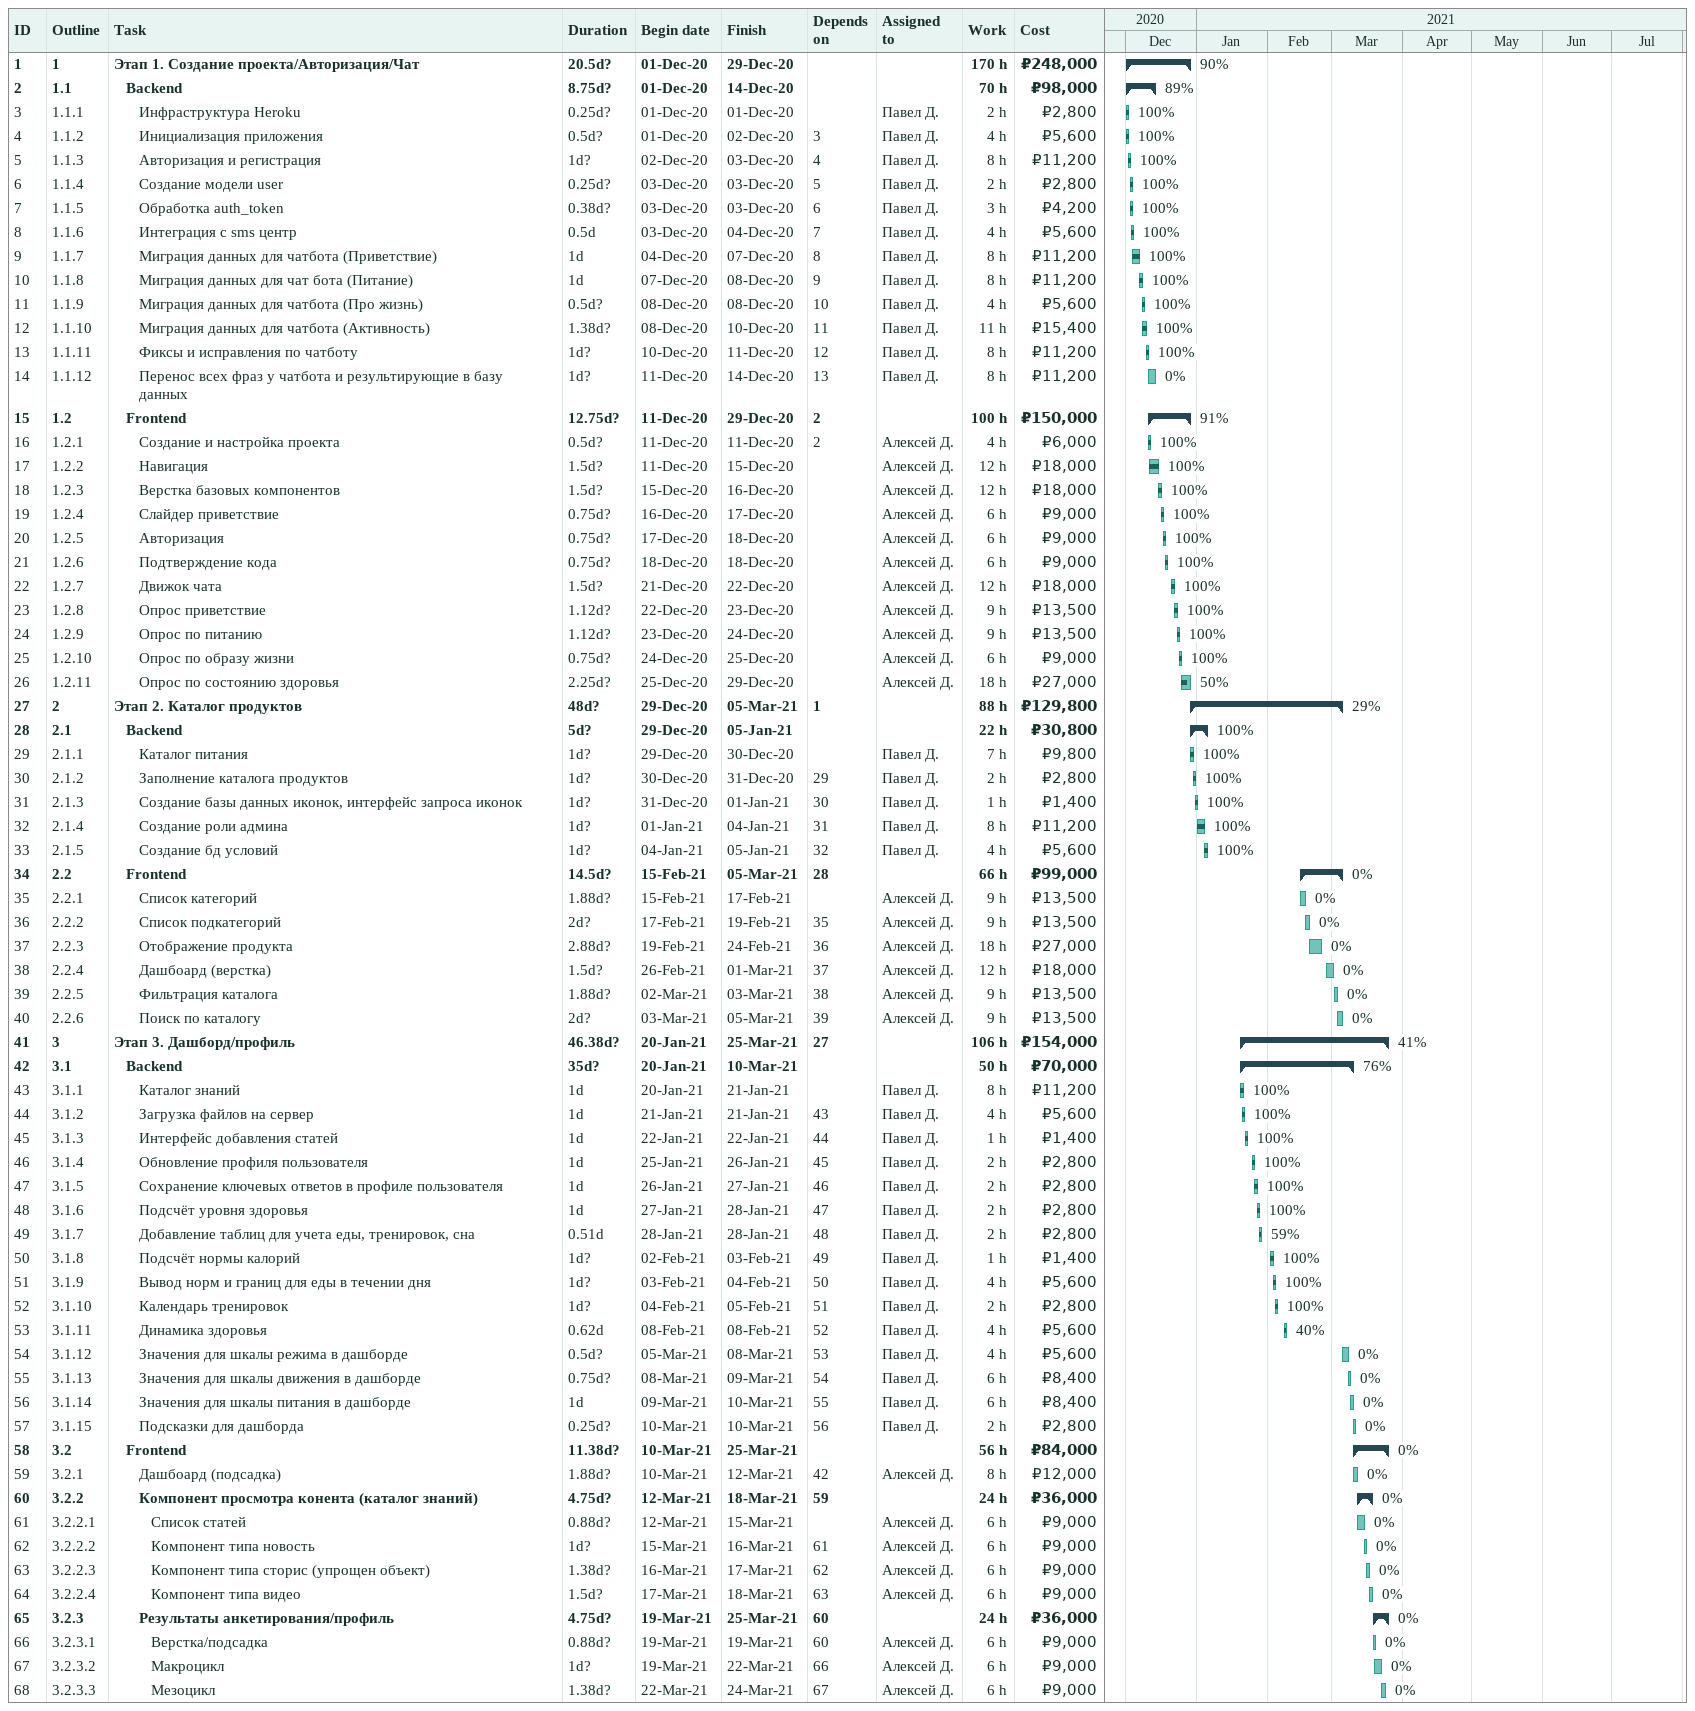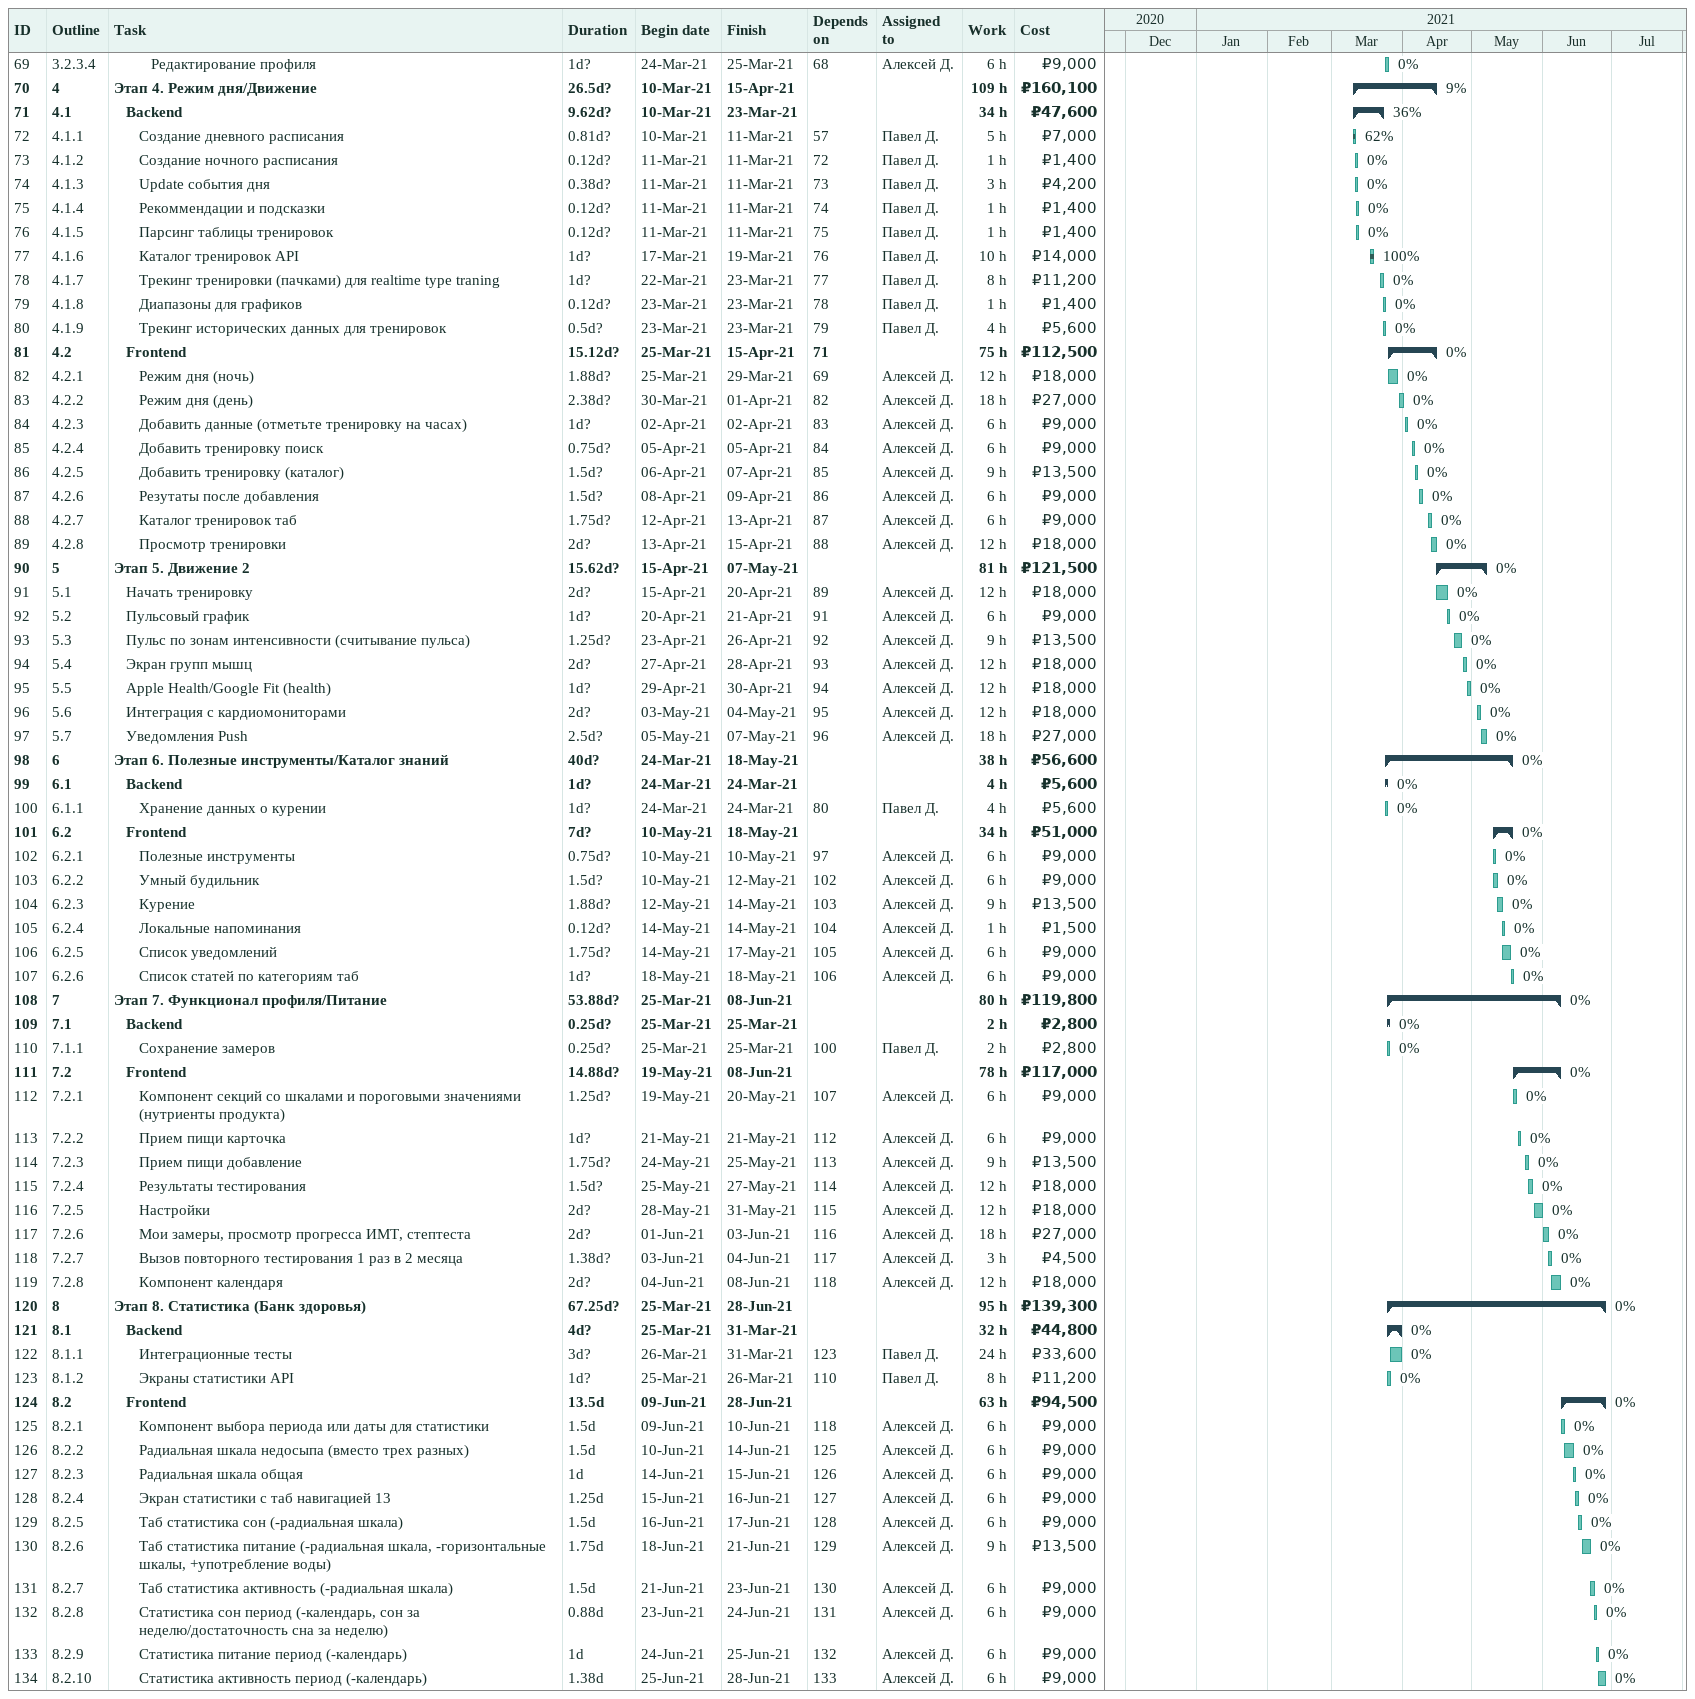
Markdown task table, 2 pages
| ID | WBS | Task | Duration | Start | Finish | Predecessors | Resources | % complete | Work (h) | Cost (₽) |
|---|---|---|---|---|---|---|---|---|---|---|
| 1 | 1 | **Этап 1. Создание проекта/Авторизация/Чат** | 20.5d? | 2020-12-01 | 2020-12-29 |  |  | 90 | 170 | 248000 |
| 2 | 1.1 | **Backend** | 8.75d? | 2020-12-01 | 2020-12-14 |  |  | 89 | 70 | 98000 |
| 3 | 1.1.1 | Инфраструктура Heroku | 0.25d? | 2020-12-01 | 2020-12-01 |  | Павел Д. | 100 | 2 | 2800 |
| 4 | 1.1.2 | Инициализация приложения | 0.5d? | 2020-12-01 | 2020-12-02 | 3 | Павел Д. | 100 | 4 | 5600 |
| 5 | 1.1.3 | Авторизация и регистрация | 1d? | 2020-12-02 | 2020-12-03 | 4 | Павел Д. | 100 | 8 | 11200 |
| 6 | 1.1.4 | Создание модели user | 0.25d? | 2020-12-03 | 2020-12-03 | 5 | Павел Д. | 100 | 2 | 2800 |
| 7 | 1.1.5 | Обработка auth_token | 0.38d? | 2020-12-03 | 2020-12-03 | 6 | Павел Д. | 100 | 3 | 4200 |
| 8 | 1.1.6 | Интеграция с sms центр | 0.5d | 2020-12-03 | 2020-12-04 | 7 | Павел Д. | 100 | 4 | 5600 |
| 9 | 1.1.7 | Миграция данных для чатбота (Приветствие) | 1d | 2020-12-04 | 2020-12-07 | 8 | Павел Д. | 100 | 8 | 11200 |
| 10 | 1.1.8 | Миграция данных для чат бота (Питание) | 1d | 2020-12-07 | 2020-12-08 | 9 | Павел Д. | 100 | 8 | 11200 |
| 11 | 1.1.9 | Миграция данных для чатбота (Про жизнь) | 0.5d? | 2020-12-08 | 2020-12-08 | 10 | Павел Д. | 100 | 4 | 5600 |
| 12 | 1.1.10 | Миграция данных для чатбота (Активность) | 1.38d? | 2020-12-08 | 2020-12-10 | 11 | Павел Д. | 100 | 11 | 15400 |
| 13 | 1.1.11 | Фиксы и исправления по чатботу | 1d? | 2020-12-10 | 2020-12-11 | 12 | Павел Д. | 100 | 8 | 11200 |
| 14 | 1.1.12 | Перенос всех фраз у чатбота и результирующие в базу данных | 1d? | 2020-12-11 | 2020-12-14 | 13 | Павел Д. | 0 | 8 | 11200 |
| 15 | 1.2 | **Frontend** | 12.75d? | 2020-12-11 | 2020-12-29 | 2 |  | 91 | 100 | 150000 |
| 16 | 1.2.1 | Создание и настройка проекта | 0.5d? | 2020-12-11 | 2020-12-11 | 2 | Алексей Д. | 100 | 4 | 6000 |
| 17 | 1.2.2 | Навигация | 1.5d? | 2020-12-11 | 2020-12-15 |  | Алексей Д. | 100 | 12 | 18000 |
| 18 | 1.2.3 | Верстка базовых компонентов | 1.5d? | 2020-12-15 | 2020-12-16 |  | Алексей Д. | 100 | 12 | 18000 |
| 19 | 1.2.4 | Слайдер приветствие | 0.75d? | 2020-12-16 | 2020-12-17 |  | Алексей Д. | 100 | 6 | 9000 |
| 20 | 1.2.5 | Авторизация | 0.75d? | 2020-12-17 | 2020-12-18 |  | Алексей Д. | 100 | 6 | 9000 |
| 21 | 1.2.6 | Подтверждение кода | 0.75d? | 2020-12-18 | 2020-12-18 |  | Алексей Д. | 100 | 6 | 9000 |
| 22 | 1.2.7 | Движок чата | 1.5d? | 2020-12-21 | 2020-12-22 |  | Алексей Д. | 100 | 12 | 18000 |
| 23 | 1.2.8 | Опрос приветствие | 1.12d? | 2020-12-22 | 2020-12-23 |  | Алексей Д. | 100 | 9 | 13500 |
| 24 | 1.2.9 | Опрос по питанию | 1.12d? | 2020-12-23 | 2020-12-24 |  | Алексей Д. | 100 | 9 | 13500 |
| 25 | 1.2.10 | Опрос по образу жизни | 0.75d? | 2020-12-24 | 2020-12-25 |  | Алексей Д. | 100 | 6 | 9000 |
| 26 | 1.2.11 | Опрос по состоянию здоровья | 2.25d? | 2020-12-25 | 2020-12-29 |  | Алексей Д. | 50 | 18 | 27000 |
| 27 | 2 | **Этап 2. Каталог продуктов** | 48d? | 2020-12-29 | 2021-03-05 | 1 |  | 29 | 88 | 129800 |
| 28 | 2.1 | **Backend** | 5d? | 2020-12-29 | 2021-01-05 |  |  | 100 | 22 | 30800 |
| 29 | 2.1.1 | Каталог питания | 1d? | 2020-12-29 | 2020-12-30 |  | Павел Д. | 100 | 7 | 9800 |
| 30 | 2.1.2 | Заполнение каталога продуктов | 1d? | 2020-12-30 | 2020-12-31 | 29 | Павел Д. | 100 | 2 | 2800 |
| 31 | 2.1.3 | Создание базы данных иконок, интерфейс запроса иконок | 1d? | 2020-12-31 | 2021-01-01 | 30 | Павел Д. | 100 | 1 | 1400 |
| 32 | 2.1.4 | Создание роли админа | 1d? | 2021-01-01 | 2021-01-04 | 31 | Павел Д. | 100 | 8 | 11200 |
| 33 | 2.1.5 | Создание бд условий | 1d? | 2021-01-04 | 2021-01-05 | 32 | Павел Д. | 100 | 4 | 5600 |
| 34 | 2.2 | **Frontend** | 14.5d? | 2021-02-15 | 2021-03-05 | 28 |  | 0 | 66 | 99000 |
| 35 | 2.2.1 | Список категорий | 1.88d? | 2021-02-15 | 2021-02-17 |  | Алексей Д. | 0 | 9 | 13500 |
| 36 | 2.2.2 | Список подкатегорий | 2d? | 2021-02-17 | 2021-02-19 | 35 | Алексей Д. | 0 | 9 | 13500 |
| 37 | 2.2.3 | Отображение продукта | 2.88d? | 2021-02-19 | 2021-02-24 | 36 | Алексей Д. | 0 | 18 | 27000 |
| 38 | 2.2.4 | Дашбоард (верстка) | 1.5d? | 2021-02-26 | 2021-03-01 | 37 | Алексей Д. | 0 | 12 | 18000 |
| 39 | 2.2.5 | Фильтрация каталога | 1.88d? | 2021-03-02 | 2021-03-03 | 38 | Алексей Д. | 0 | 9 | 13500 |
| 40 | 2.2.6 | Поиск по каталогу | 2d? | 2021-03-03 | 2021-03-05 | 39 | Алексей Д. | 0 | 9 | 13500 |
| 41 | 3 | **Этап 3. Дашборд/профиль** | 46.38d? | 2021-01-20 | 2021-03-25 | 27 |  | 41 | 106 | 154000 |
| 42 | 3.1 | **Backend** | 35d? | 2021-01-20 | 2021-03-10 |  |  | 76 | 50 | 70000 |
| 43 | 3.1.1 | Каталог знаний | 1d | 2021-01-20 | 2021-01-21 |  | Павел Д. | 100 | 8 | 11200 |
| 44 | 3.1.2 | Загрузка файлов на сервер | 1d | 2021-01-21 | 2021-01-21 | 43 | Павел Д. | 100 | 4 | 5600 |
| 45 | 3.1.3 | Интерфейс добавления статей | 1d | 2021-01-22 | 2021-01-22 | 44 | Павел Д. | 100 | 1 | 1400 |
| 46 | 3.1.4 | Обновление профиля пользователя | 1d | 2021-01-25 | 2021-01-26 | 45 | Павел Д. | 100 | 2 | 2800 |
| 47 | 3.1.5 | Сохранение ключевых ответов в профиле пользователя | 1d | 2021-01-26 | 2021-01-27 | 46 | Павел Д. | 100 | 2 | 2800 |
| 48 | 3.1.6 | Подсчёт уровня здоровья | 1d | 2021-01-27 | 2021-01-28 | 47 | Павел Д. | 100 | 2 | 2800 |
| 49 | 3.1.7 | Добавление таблиц для учета еды, тренировок, сна | 0.51d | 2021-01-28 | 2021-01-28 | 48 | Павел Д. | 59 | 2 | 2800 |
| 50 | 3.1.8 | Подсчёт нормы калорий | 1d? | 2021-02-02 | 2021-02-03 | 49 | Павел Д. | 100 | 1 | 1400 |
| 51 | 3.1.9 | Вывод норм и границ для еды в течении дня | 1d? | 2021-02-03 | 2021-02-04 | 50 | Павел Д. | 100 | 4 | 5600 |
| 52 | 3.1.10 | Календарь тренировок | 1d? | 2021-02-04 | 2021-02-05 | 51 | Павел Д. | 100 | 2 | 2800 |
| 53 | 3.1.11 | Динамика здоровья | 0.62d | 2021-02-08 | 2021-02-08 | 52 | Павел Д. | 40 | 4 | 5600 |
| 54 | 3.1.12 | Значения для шкалы режима в дашборде | 0.5d? | 2021-03-05 | 2021-03-08 | 53 | Павел Д. | 0 | 4 | 5600 |
| 55 | 3.1.13 | Значения для шкалы движения в дашборде | 0.75d? | 2021-03-08 | 2021-03-09 | 54 | Павел Д. | 0 | 6 | 8400 |
| 56 | 3.1.14 | Значения для шкалы питания в дашборде | 1d | 2021-03-09 | 2021-03-10 | 55 | Павел Д. | 0 | 6 | 8400 |
| 57 | 3.1.15 | Подсказки для дашборда | 0.25d? | 2021-03-10 | 2021-03-10 | 56 | Павел Д. | 0 | 2 | 2800 |
| 58 | 3.2 | **Frontend** | 11.38d? | 2021-03-10 | 2021-03-25 |  |  | 0 | 56 | 84000 |
| 59 | 3.2.1 | Дашбоард (подсадка) | 1.88d? | 2021-03-10 | 2021-03-12 | 42 | Алексей Д. | 0 | 8 | 12000 |
| 60 | 3.2.2 | **Компонент просмотра конента (каталог знаний)** | 4.75d? | 2021-03-12 | 2021-03-18 | 59 |  | 0 | 24 | 36000 |
| 61 | 3.2.2.1 | Список статей | 0.88d? | 2021-03-12 | 2021-03-15 |  | Алексей Д. | 0 | 6 | 9000 |
| 62 | 3.2.2.2 | Компонент типа новость | 1d? | 2021-03-15 | 2021-03-16 | 61 | Алексей Д. | 0 | 6 | 9000 |
| 63 | 3.2.2.3 | Компонент типа сторис (упрощен объект) | 1.38d? | 2021-03-16 | 2021-03-17 | 62 | Алексей Д. | 0 | 6 | 9000 |
| 64 | 3.2.2.4 | Компонент типа видео | 1.5d? | 2021-03-17 | 2021-03-18 | 63 | Алексей Д. | 0 | 6 | 9000 |
| 65 | 3.2.3 | **Результаты анкетирования/профиль** | 4.75d? | 2021-03-19 | 2021-03-25 | 60 |  | 0 | 24 | 36000 |
| 66 | 3.2.3.1 | Верстка/подсадка | 0.88d? | 2021-03-19 | 2021-03-19 | 60 | Алексей Д. | 0 | 6 | 9000 |
| 67 | 3.2.3.2 | Макроцикл | 1d? | 2021-03-19 | 2021-03-22 | 66 | Алексей Д. | 0 | 6 | 9000 |
| 68 | 3.2.3.3 | Мезоцикл | 1.38d? | 2021-03-22 | 2021-03-24 | 67 | Алексей Д. | 0 | 6 | 9000 |
| 69 | 3.2.3.4 | Редактирование профиля | 1d? | 2021-03-24 | 2021-03-25 | 68 | Алексей Д. | 0 | 6 | 9000 |
| 70 | 4 | **Этап 4. Режим дня/Движение** | 26.5d? | 2021-03-10 | 2021-04-15 |  |  | 9 | 109 | 160100 |
| 71 | 4.1 | **Backend** | 9.62d? | 2021-03-10 | 2021-03-23 |  |  | 36 | 34 | 47600 |
| 72 | 4.1.1 | Создание дневного расписания | 0.81d? | 2021-03-10 | 2021-03-11 | 57 | Павел Д. | 62 | 5 | 7000 |
| 73 | 4.1.2 | Создание ночного расписания | 0.12d? | 2021-03-11 | 2021-03-11 | 72 | Павел Д. | 0 | 1 | 1400 |
| 74 | 4.1.3 | Update события дня | 0.38d? | 2021-03-11 | 2021-03-11 | 73 | Павел Д. | 0 | 3 | 4200 |
| 75 | 4.1.4 | Рекоммендации и подсказки | 0.12d? | 2021-03-11 | 2021-03-11 | 74 | Павел Д. | 0 | 1 | 1400 |
| 76 | 4.1.5 | Парсинг таблицы тренировок | 0.12d? | 2021-03-11 | 2021-03-11 | 75 | Павел Д. | 0 | 1 | 1400 |
| 77 | 4.1.6 | Каталог тренировок API | 1d? | 2021-03-17 | 2021-03-19 | 76 | Павел Д. | 100 | 10 | 14000 |
| 78 | 4.1.7 | Трекинг тренировки (пачками) для realtime type traning | 1d? | 2021-03-22 | 2021-03-23 | 77 | Павел Д. | 0 | 8 | 11200 |
| 79 | 4.1.8 | Диапазоны для графиков | 0.12d? | 2021-03-23 | 2021-03-23 | 78 | Павел Д. | 0 | 1 | 1400 |
| 80 | 4.1.9 | Трекинг исторических данных для тренировок | 0.5d? | 2021-03-23 | 2021-03-23 | 79 | Павел Д. | 0 | 4 | 5600 |
| 81 | 4.2 | **Frontend** | 15.12d? | 2021-03-25 | 2021-04-15 | 71 |  | 0 | 75 | 112500 |
| 82 | 4.2.1 | Режим дня (ночь) | 1.88d? | 2021-03-25 | 2021-03-29 | 69 | Алексей Д. | 0 | 12 | 18000 |
| 83 | 4.2.2 | Режим дня (день) | 2.38d? | 2021-03-30 | 2021-04-01 | 82 | Алексей Д. | 0 | 18 | 27000 |
| 84 | 4.2.3 | Добавить данные (отметьте тренировку на часах) | 1d? | 2021-04-02 | 2021-04-02 | 83 | Алексей Д. | 0 | 6 | 9000 |
| 85 | 4.2.4 | Добавить тренировку поиск | 0.75d? | 2021-04-05 | 2021-04-05 | 84 | Алексей Д. | 0 | 6 | 9000 |
| 86 | 4.2.5 | Добавить тренировку (каталог) | 1.5d? | 2021-04-06 | 2021-04-07 | 85 | Алексей Д. | 0 | 9 | 13500 |
| 87 | 4.2.6 | Резутаты после добавления | 1.5d? | 2021-04-08 | 2021-04-09 | 86 | Алексей Д. | 0 | 6 | 9000 |
| 88 | 4.2.7 | Каталог тренировок таб | 1.75d? | 2021-04-12 | 2021-04-13 | 87 | Алексей Д. | 0 | 6 | 9000 |
| 89 | 4.2.8 | Просмотр тренировки | 2d? | 2021-04-13 | 2021-04-15 | 88 | Алексей Д. | 0 | 12 | 18000 |
| 90 | 5 | **Этап 5. Движение 2** | 15.62d? | 2021-04-15 | 2021-05-07 |  |  | 0 | 81 | 121500 |
| 91 | 5.1 | Начать тренировку | 2d? | 2021-04-15 | 2021-04-20 | 89 | Алексей Д. | 0 | 12 | 18000 |
| 92 | 5.2 | Пульсовый график | 1d? | 2021-04-20 | 2021-04-21 | 91 | Алексей Д. | 0 | 6 | 9000 |
| 93 | 5.3 | Пульс по зонам интенсивности (считывание пульса) | 1.25d? | 2021-04-23 | 2021-04-26 | 92 | Алексей Д. | 0 | 9 | 13500 |
| 94 | 5.4 | Экран групп мышц | 2d? | 2021-04-27 | 2021-04-28 | 93 | Алексей Д. | 0 | 12 | 18000 |
| 95 | 5.5 | Apple Health/Google Fit (health) | 1d? | 2021-04-29 | 2021-04-30 | 94 | Алексей Д. | 0 | 12 | 18000 |
| 96 | 5.6 | Интеграция с кардиомониторами | 2d? | 2021-05-03 | 2021-05-04 | 95 | Алексей Д. | 0 | 12 | 18000 |
| 97 | 5.7 | Уведомления Push | 2.5d? | 2021-05-05 | 2021-05-07 | 96 | Алексей Д. | 0 | 18 | 27000 |
| 98 | 6 | **Этап 6. Полезные инструменты/Каталог знаний** | 40d? | 2021-03-24 | 2021-05-18 |  |  | 0 | 38 | 56600 |
| 99 | 6.1 | **Backend** | 1d? | 2021-03-24 | 2021-03-24 |  |  | 0 | 4 | 5600 |
| 100 | 6.1.1 | Хранение данных о курении | 1d? | 2021-03-24 | 2021-03-24 | 80 | Павел Д. | 0 | 4 | 5600 |
| 101 | 6.2 | **Frontend** | 7d? | 2021-05-10 | 2021-05-18 |  |  | 0 | 34 | 51000 |
| 102 | 6.2.1 | Полезные инструменты | 0.75d? | 2021-05-10 | 2021-05-10 | 97 | Алексей Д. | 0 | 6 | 9000 |
| 103 | 6.2.2 | Умный будильник | 1.5d? | 2021-05-10 | 2021-05-12 | 102 | Алексей Д. | 0 | 6 | 9000 |
| 104 | 6.2.3 | Курение | 1.88d? | 2021-05-12 | 2021-05-14 | 103 | Алексей Д. | 0 | 9 | 13500 |
| 105 | 6.2.4 | Локальные напоминания | 0.12d? | 2021-05-14 | 2021-05-14 | 104 | Алексей Д. | 0 | 1 | 1500 |
| 106 | 6.2.5 | Список уведомлений | 1.75d? | 2021-05-14 | 2021-05-17 | 105 | Алексей Д. | 0 | 6 | 9000 |
| 107 | 6.2.6 | Список статей по категориям таб | 1d? | 2021-05-18 | 2021-05-18 | 106 | Алексей Д. | 0 | 6 | 9000 |
| 108 | 7 | **Этап 7. Функционал профиля/Питание** | 53.88d? | 2021-03-25 | 2021-06-08 |  |  | 0 | 80 | 119800 |
| 109 | 7.1 | **Backend** | 0.25d? | 2021-03-25 | 2021-03-25 |  |  | 0 | 2 | 2800 |
| 110 | 7.1.1 | Сохранение замеров | 0.25d? | 2021-03-25 | 2021-03-25 | 100 | Павел Д. | 0 | 2 | 2800 |
| 111 | 7.2 | **Frontend** | 14.88d? | 2021-05-19 | 2021-06-08 |  |  | 0 | 78 | 117000 |
| 112 | 7.2.1 | Компонент секций со шкалами и пороговыми значениями (нутриенты продукта) | 1.25d? | 2021-05-19 | 2021-05-20 | 107 | Алексей Д. | 0 | 6 | 9000 |
| 113 | 7.2.2 | Прием пищи карточка | 1d? | 2021-05-21 | 2021-05-21 | 112 | Алексей Д. | 0 | 6 | 9000 |
| 114 | 7.2.3 | Прием пищи добавление | 1.75d? | 2021-05-24 | 2021-05-25 | 113 | Алексей Д. | 0 | 9 | 13500 |
| 115 | 7.2.4 | Результаты тестирования | 1.5d? | 2021-05-25 | 2021-05-27 | 114 | Алексей Д. | 0 | 12 | 18000 |
| 116 | 7.2.5 | Настройки | 2d? | 2021-05-28 | 2021-05-31 | 115 | Алексей Д. | 0 | 12 | 18000 |
| 117 | 7.2.6 | Мои замеры, просмотр прогресса ИМТ, стептеста | 2d? | 2021-06-01 | 2021-06-03 | 116 | Алексей Д. | 0 | 18 | 27000 |
| 118 | 7.2.7 | Вызов повторного тестирования 1 раз в 2 месяца | 1.38d? | 2021-06-03 | 2021-06-04 | 117 | Алексей Д. | 0 | 3 | 4500 |
| 119 | 7.2.8 | Компонент календаря | 2d? | 2021-06-04 | 2021-06-08 | 118 | Алексей Д. | 0 | 12 | 18000 |
| 120 | 8 | **Этап 8. Статистика (Банк здоровья)** | 67.25d? | 2021-03-25 | 2021-06-28 |  |  | 0 | 95 | 139300 |
| 121 | 8.1 | **Backend** | 4d? | 2021-03-25 | 2021-03-31 |  |  | 0 | 32 | 44800 |
| 122 | 8.1.1 | Интеграционные тесты | 3d? | 2021-03-26 | 2021-03-31 | 123 | Павел Д. | 0 | 24 | 33600 |
| 123 | 8.1.2 | Экраны статистики API | 1d? | 2021-03-25 | 2021-03-26 | 110 | Павел Д. | 0 | 8 | 11200 |
| 124 | 8.2 | **Frontend** | 13.5d | 2021-06-09 | 2021-06-28 |  |  | 0 | 63 | 94500 |
| 125 | 8.2.1 | Компонент выбора периода или даты для статистики | 1.5d | 2021-06-09 | 2021-06-10 | 118 | Алексей Д. | 0 | 6 | 9000 |
| 126 | 8.2.2 | Радиальная шкала недосыпа (вместо трех разных) | 1.5d | 2021-06-10 | 2021-06-14 | 125 | Алексей Д. | 0 | 6 | 9000 |
| 127 | 8.2.3 | Радиальная шкала общая | 1d | 2021-06-14 | 2021-06-15 | 126 | Алексей Д. | 0 | 6 | 9000 |
| 128 | 8.2.4 | Экран статистики с таб навигацией 13 | 1.25d | 2021-06-15 | 2021-06-16 | 127 | Алексей Д. | 0 | 6 | 9000 |
| 129 | 8.2.5 | Таб статистика сон (-радиальная шкала) | 1.5d | 2021-06-16 | 2021-06-17 | 128 | Алексей Д. | 0 | 6 | 9000 |
| 130 | 8.2.6 | Таб статистика питание (-радиальная шкала, -горизонтальные шкалы, +употребление воды) | 1.75d | 2021-06-18 | 2021-06-21 | 129 | Алексей Д. | 0 | 9 | 13500 |
| 131 | 8.2.7 | Таб статистика активность (-радиальная шкала) | 1.5d | 2021-06-21 | 2021-06-23 | 130 | Алексей Д. | 0 | 6 | 9000 |
| 132 | 8.2.8 | Статистика сон период (-календарь, сон за неделю/достаточность сна за неделю) | 0.88d | 2021-06-23 | 2021-06-24 | 131 | Алексей Д. | 0 | 6 | 9000 |
| 133 | 8.2.9 | Статистика питание период (-календарь) | 1d | 2021-06-24 | 2021-06-25 | 132 | Алексей Д. | 0 | 6 | 9000 |
| 134 | 8.2.10 | Статистика активность период (-календарь) | 1.38d | 2021-06-25 | 2021-06-28 | 133 | Алексей Д. | 0 | 6 | 9000 |
